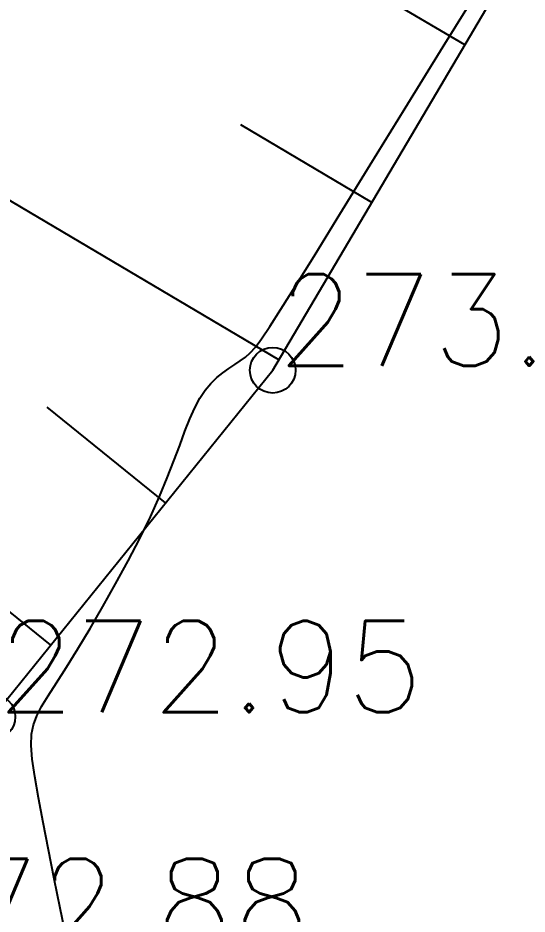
# Model space of a CAD drawing. Header units: millimetres. Extents: x 524954 to 526204, y 9523489 to 9524010.
# Drawn here: x 525426.04 to 525431.61, y 9523713.83 to 9523723.64 of the extents above; entities that cross this region are included whole.
import ezdxf

# ---------------------------------------------------------------- set-up
doc = ezdxf.new("R2010")
doc.units = ezdxf.units.MM
doc.header["$PDMODE"] = 32
doc.header["$PDSIZE"] = 0.5
doc.linetypes.add('ACAD_ISO12W100', pattern=[21, 12, -3, 0, -3, 0, -3])
for name, color, linetype in [('Bord Fleuve', 4, 'ACAD_ISO12W100'), ('CN_01_00', 3, 'Continuous'), ('Haut_Talus', 30, 'Continuous'), ('Talus', 2, 'Continuous'), ('TopoAlt', 3, 'Continuous'), ('TOPOJIS', 7, 'Continuous')]:
    doc.layers.add(name, color=color, linetype=linetype)
doc.styles.add('Simplex 1.0', font='Simplex.shx', dxfattribs={"width": 0.99, "height": 1})

# ---------------------------------------------------------------- blocks, each defined once
blk = doc.blocks.new('TCPOINT M')
at = {"color": 0}
blk.add_point((0, 0), dxfattribs=at)
at = {"layer": 'TopoAlt', "style": 'Simplex 1.0', "width": 0.99}
blk.add_attdef('ALT', (0.15, 0.15), '', height=1, dxfattribs=at)

msp = doc.modelspace()

# ---------------------------------------------------------------- hatches: boundary and pattern name
at = {"layer": 'Bord Fleuve', "ltscale": 0.5}
h = msp.add_hatch(dxfattribs=at)
h.set_pattern_fill('ANSI33', color=135, scale=2, angle=15, style=0)
edge = h.paths.add_edge_path()
edge.add_line((525439.3507, 9523820.3804), (525429.4285, 9523796.0204))
edge.add_line((525429.4285, 9523796.0204), (525428.8842, 9523788.1014))
edge.add_line((525428.8842, 9523788.1014), (525428.3528, 9523783.6129))
edge.add_line((525428.3528, 9523783.6129), (525432.3447, 9523771.0442))
edge.add_line((525432.3447, 9523771.0442), (525425.1553, 9523761.3956))
edge.add_line((525425.1553, 9523761.3956), (525425.603, 9523757.8565))
edge.add_line((525425.603, 9523757.8565), (525425.3921, 9523752.7675))
edge.add_line((525425.3921, 9523752.7675), (525425.5312, 9523737.2692))
edge.add_line((525425.5312, 9523737.2692), (525420.1733, 9523734.2416))
edge.add_line((525420.1733, 9523734.2416), (525409.2311, 9523730.8373))
edge.add_line((525409.2311, 9523730.8373), (525403.1497, 9523725.2617))
edge.add_line((525403.1497, 9523725.2617), (525399.3115, 9523719.2787))
edge.add_line((525399.3115, 9523719.2787), (525398.4707, 9523717.2039))
edge.add_line((525398.4707, 9523717.2039), (525387.3234, 9523716.7674))
edge.add_line((525387.3234, 9523716.7674), (525379.7428, 9523715.4168))
edge.add_line((525439.3507, 9523820.3804), (525412.0291, 9523831.392))
edge.add_line((525412.0291, 9523831.392), (525397.6744, 9523844.8293))
edge.add_line((525397.6744, 9523844.8293), (525370.0416, 9523852.8917))
edge.add_line((525370.0416, 9523852.8917), (525354.138, 9523871.2241))
edge.add_line((525335.0465, 9523740.9341), (525335.464, 9523745.7879))
edge.add_line((525335.464, 9523745.7879), (525334.8238, 9523749.4829))
edge.add_line((525334.8238, 9523749.4829), (525332.9783, 9523755.8789))
edge.add_line((525332.9783, 9523755.8789), (525332.0897, 9523761.9372))
edge.add_line((525332.0897, 9523761.9372), (525333.4824, 9523768.6592))
edge.add_line((525333.4824, 9523768.6592), (525335.7546, 9523783.4262))
edge.add_line((525335.7546, 9523783.4262), (525345.5673, 9523814.1674))
edge.add_line((525345.5673, 9523814.1674), (525355.2016, 9523841.7229))
edge.add_line((525355.2016, 9523841.7229), (525358.1589, 9523858.2542))
edge.add_line((525358.1589, 9523858.2542), (525357.8909, 9523860.4348))
edge.add_line((525357.8909, 9523860.4348), (525354.138, 9523871.2241))
edge.add_line((525335.0725, 9523740.9319), (525368.6438, 9523722.0724))
edge.add_line((525368.6438, 9523722.0724), (525369.7487, 9523720.9808))
edge.add_line((525369.7487, 9523720.9808), (525379.7428, 9523715.4168))

# ---------------------------------------------------------------- linework, layer by layer
at = {"layer": 'CN_01_00', "elevation": 273, "flags": 128}
msp.add_lwpolyline([(525426.5622, 9523713.5803), (525426.4979, 9523713.8974), (525426.4324, 9523714.2193), (525426.3687, 9523714.5352), (525426.3099, 9523714.8343), (525426.259, 9523715.1062), (525426.219, 9523715.3399), (525426.1926, 9523715.5284), (525426.1809, 9523715.6786), (525426.1846, 9523715.801), (525426.2043, 9523715.9061), (525426.2407, 9523716.0043), (525426.2945, 9523716.1062), (525426.3663, 9523716.2222), (525426.457, 9523716.3628), (525426.5661, 9523716.5357), (525426.6901, 9523716.7372), (525426.8243, 9523716.9607), (525426.964, 9523717.1998), (525427.1047, 9523717.448), (525427.2416, 9523717.6988), (525427.3702, 9523717.9456), (525427.4859, 9523718.182), (525427.5853, 9523718.4026), (525427.6698, 9523718.6063), (525427.7425, 9523718.7932), (525427.806, 9523718.9635), (525427.8632, 9523719.1171), (525427.9168, 9523719.2542), (525427.9698, 9523719.3748), (525428.0249, 9523719.4791), (525428.0842, 9523719.5675), (525428.1471, 9523719.6419), (525428.2123, 9523719.7049), (525428.2784, 9523719.7587), (525428.344, 9523719.8057), (525428.408, 9523719.8484), (525428.4689, 9523719.8891), (525428.5253, 9523719.9301), (525428.5778, 9523719.9758), (525428.6337, 9523720.0375), (525428.7023, 9523720.1287), (525428.7927, 9523720.2626), (525428.9142, 9523720.4525), (525429.0759, 9523720.7119), (525429.287, 9523721.054), (525429.5568, 9523721.4922), (525429.89, 9523722.0329), (525430.2737, 9523722.6547), (525430.6905, 9523723.3297), (525431.1231, 9523724.0296)], dxfattribs=at)
at = {"layer": 'Haut_Talus', "flags": 128}
msp.add_lwpolyline([(525402.3626, 9523704.4915), (525406.7443, 9523707.5992), (525417.7107, 9523711.2798), (525424.5211, 9523713.3891), (525425.0423, 9523714.0047), (525425.7563, 9523715.9919), (525428.8236, 9523719.7852), (525433.4987, 9523727.7013), (525440.6702, 9523745.9488), (525445.1339, 9523771.5083), (525446.5517, 9523784.2459), (525452.1775, 9523816.2182)], dxfattribs=at)
at = {"layer": 'Talus'}
for p, q in [((525430.9261, 9523723.3452), (525429.491, 9523724.1927)), ((525429.909, 9523721.6231), (525428.474, 9523722.4706)), ((525428.892, 9523719.901), (525424.5867, 9523722.4436)), ((525427.6506, 9523718.3346), (525426.3546, 9523719.3825)), ((525426.3931, 9523716.7794), (525425.0971, 9523717.8274))]:
    msp.add_line(p, q, dxfattribs=at)

# ---------------------------------------------------------------- block references
at = {"layer": 'TOPOJIS'}
ref = msp.add_blockref('TCPOINT M', (525428.8236, 9523719.7852, 273.03), dxfattribs=at)
ref.add_attrib('ALT', '273.03', (525428.8736, 9523719.8352, 273.03), dxfattribs={"layer": 'TopoAlt', "height": 1, "style": 'Simplex 1.0', "width": 0.99})
ref = msp.add_blockref('TCPOINT M', (525425.7563, 9523715.9919, 272.95), dxfattribs=at)
ref.add_attrib('ALT', '272.95', (525425.8063, 9523716.0419, 272.95), dxfattribs={"layer": 'TopoAlt', "height": 1, "style": 'Simplex 1.0', "width": 0.99})
ref = msp.add_blockref('TCPOINT M', (525424.5211, 9523713.3891, 272.88), dxfattribs=at)
ref.add_attrib('ALT', '272.88', (525424.5711, 9523713.4391, 272.88), dxfattribs={"layer": 'TopoAlt', "height": 1, "style": 'Simplex 1.0', "width": 0.99})

doc.saveas('drawing.dxf')
